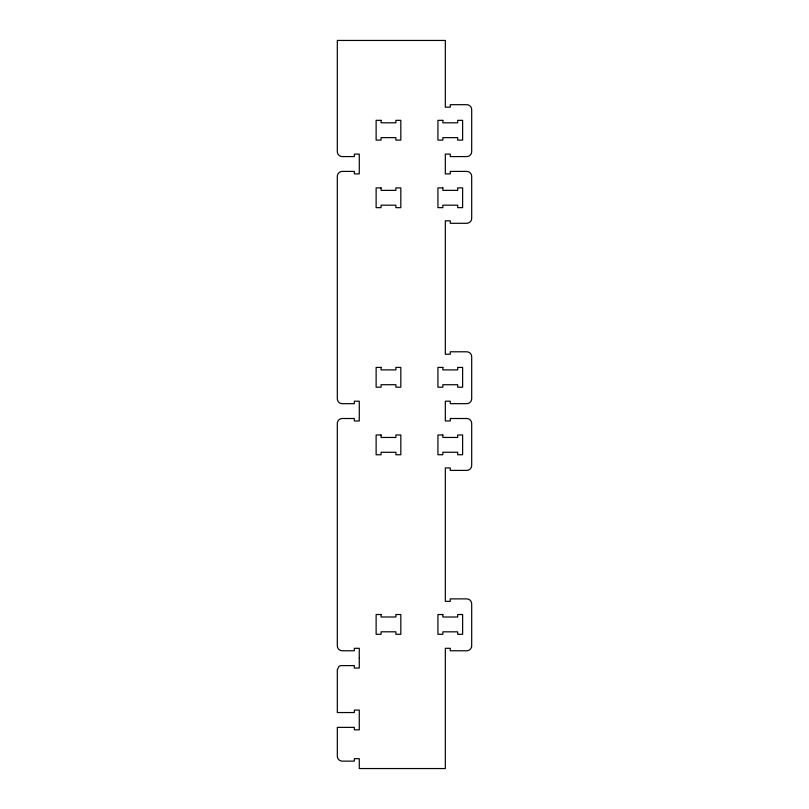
<?xml version="1.0" encoding="UTF-8"?>
<svg xmlns="http://www.w3.org/2000/svg" width="809" height="809" viewBox="0 0 809 809"><rect width="100%" height="100%" fill="white"/><g stroke="black" fill="none" stroke-linecap="round" stroke-linejoin="round"><path stroke-width="1.21" d="M359.277 658.182L359.277 668.062L354.342 668.062L354.342 665.595L340.923 665.615A3.873 3.873 0 0 0 338.961 666.424L337.323 669.64L337.333 712.547L354.342 712.547L354.342 710.069L359.277 710.069L359.277 729.839L354.342 729.839L354.342 727.372L337.333 727.372L337.333 756.193A4.945 4.945 0 0 0 342.278 761.138L354.342 761.138L354.342 758.67L359.277 758.67L359.277 768.55L445.334 768.55L445.334 648.302L450.269 648.302L450.269 650.77L466.742 650.77A4.945 4.945 0 0 0 471.687 645.825L471.687 603.817A4.945 4.945 0 0 0 466.742 598.882L450.269 598.882L450.269 601.35L445.334 601.35L445.334 467.926L450.269 467.926L450.269 470.393L466.742 470.393A4.945 4.945 0 0 0 471.687 465.448L471.687 423.441A4.945 4.945 0 0 0 466.742 418.506L450.269 418.506L450.269 420.973L445.334 420.973L445.334 401.203L450.269 401.203L450.269 403.681L466.742 403.681A4.945 4.945 0 0 0 471.687 398.736L471.687 356.729A4.945 4.945 0 0 0 466.742 351.784L450.269 351.784L450.269 354.261L445.334 354.261L445.334 220.827L450.269 220.827L450.269 223.294L466.742 223.294A4.945 4.945 0 0 0 471.687 218.359L471.687 176.352A4.945 4.945 0 0 0 466.742 171.407L450.269 171.407L450.269 173.884L445.334 173.884L445.334 154.114L450.269 154.114L450.269 156.582L466.742 156.582A4.945 4.945 0 0 0 471.687 151.637L471.687 109.64A4.945 4.945 0 0 0 466.742 104.695L450.269 104.695L450.269 107.162L445.334 107.162L445.334 40.45L337.313 40.45L337.313 151.637A4.945 4.945 0 0 0 342.258 156.582L354.342 156.582L354.342 154.114L359.277 154.114L359.277 173.884L354.342 173.884L354.342 171.407L342.258 171.407A4.945 4.945 0 0 0 337.313 176.352L337.313 398.736A4.945 4.945 0 0 0 342.258 403.681L354.342 403.681L354.342 401.203L359.277 401.203L359.277 420.973L354.342 420.973L354.342 418.506L342.258 418.506A4.945 4.945 0 0 0 337.313 423.441L337.313 645.825A4.945 4.945 0 0 0 342.258 650.77L354.342 650.77L354.342 648.302L359.277 648.302L359.277 658.182M381.069 120.329L376.124 120.329L376.124 140.099L381.069 140.099L381.069 137.621L395.894 137.621L395.894 140.099L400.829 140.099L400.829 120.329L395.894 120.329L395.894 122.796L381.069 122.796L381.069 120.329M442.857 120.339L437.922 120.339L437.922 140.109L442.857 140.109L442.857 137.641L457.682 137.641L457.682 140.109L462.627 140.109L462.627 120.339L457.682 120.339L457.682 122.816L442.857 122.816L442.857 120.339M381.069 187.9L376.124 187.9L376.124 207.66L381.069 207.66L381.069 205.193L395.894 205.193L395.894 207.66L400.829 207.66L400.829 187.9L395.894 187.9L395.894 190.368L381.069 190.368L381.069 187.9M442.857 187.88L437.922 187.88L437.922 207.65L442.857 207.65L442.857 205.183L457.682 205.183L457.682 207.65L462.627 207.65L462.627 187.88L457.682 187.88L457.682 190.358L442.857 190.358L442.857 187.88M381.069 367.417L376.124 367.417L376.124 387.187L381.069 387.187L381.069 384.72L395.894 384.72L395.894 387.187L400.829 387.187L400.829 367.417L395.894 367.417L395.894 369.895L381.069 369.895L381.069 367.417M442.857 367.438L437.922 367.438L437.922 387.208L442.857 387.208L442.857 384.73L457.682 384.73L457.682 387.208L462.627 387.208L462.627 367.438L457.682 367.438L457.682 369.905L442.857 369.905L442.857 367.438M381.069 434.989L376.124 434.989L376.124 454.759L381.069 454.759L381.069 452.282L395.894 452.282L395.894 454.759L400.829 454.759L400.829 434.989L395.894 434.989L395.894 437.457L381.069 437.457L381.069 434.989M442.857 434.979L437.922 434.979L437.922 454.739L442.857 454.739L442.857 452.271L457.682 452.271L457.682 454.739L462.627 454.739L462.627 434.979L457.682 434.979L457.682 437.447L442.857 437.447L442.857 434.979M381.069 614.516L376.124 614.516L376.124 634.286L381.069 634.286L381.069 631.809L395.894 631.809L395.894 634.286L400.829 634.286L400.829 614.516L395.894 614.516L395.894 616.984L381.069 616.984L381.069 614.516M442.857 614.527L437.922 614.527L437.922 634.296L442.857 634.296L442.857 631.829L457.682 631.829L457.682 634.296L462.627 634.296L462.627 614.527L457.682 614.527L457.682 617.004L442.857 617.004L442.857 614.527"/></g></svg>
